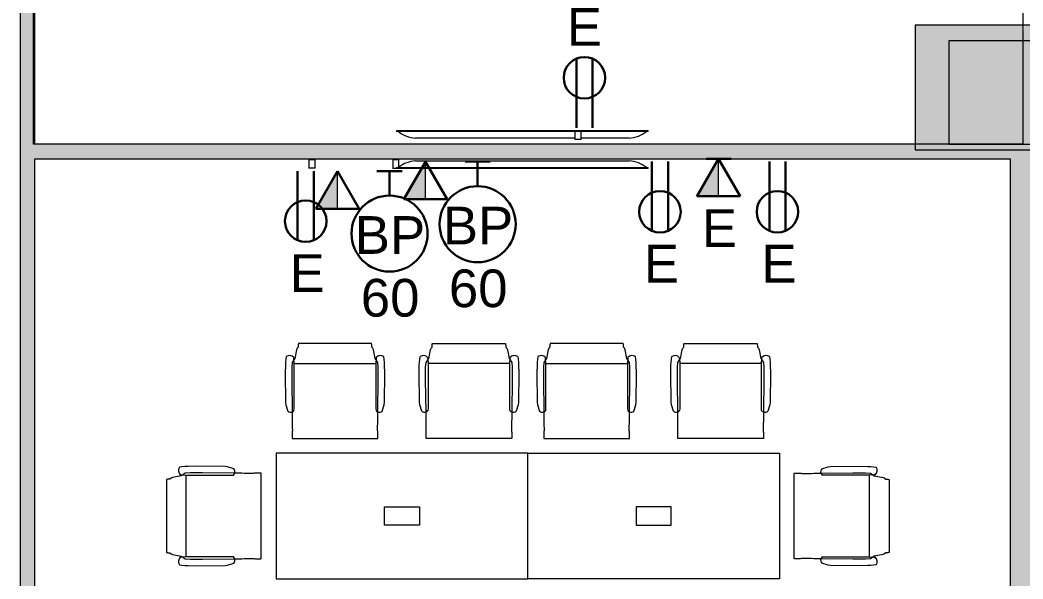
# Model space of a CAD drawing. Header units: inches. Extents: x 385 to 2249, y -1773 to -36.
# Drawn here: x 976.7 to 1215.8, y -1236.3 to -1102.9 of the extents above; entities that cross this region are included whole.
import ezdxf

# ---------------------------------------------------------------- set-up
doc = ezdxf.new("R2010")
doc.units = ezdxf.units.IN
doc.header["$MEASUREMENT"] = 0
for name, color, linetype, lineweight in [('A-ANNO-NOTE', 131, 'Continuous', 30), ('A-COLS', 52, 'Continuous', 13), ('A-DETL-THIN', 151, 'Continuous', 9), ('A-WALL', 113, 'Continuous', 13), ('A-WALL-PATT', 111, 'Continuous', 13), ('E-ELEC-FIXT', 91, 'Continuous', 9), ('I-FURN', 30, 'Continuous', 9), ('I-FURN-PNLS', 30, 'Continuous', 9), ('I-WALL', 2, 'Continuous', 13), ('Q-SPCQ', 91, 'Continuous', 13)]:
    doc.layers.add(name, color=color, linetype=linetype, lineweight=lineweight)
doc.styles.add('Swis721 Lt BT', font='swissl.ttf', dxfattribs={"height": 9})

# ---------------------------------------------------------------- blocks, each defined once
blk = doc.blocks.new('F - CONF TABLE _6 SQUARE-16 CHAIRS_ - F - CONF TABLE _6 SQUARE-16 CHAIRS_-5403623-Level 6 POWER _ SIGNAL')
at = {"layer": 'I-FURN'}
for p, q in [((-54.99, 55.06), (-55.14, 54.68)), ((-54.74, 55.32), (-54.99, 55.06)), ((-37.25, 56.16), (-54.68, 56.16)), ((-36.94, 55.06), (-37.2, 55.32)), ((-36.87, 54.92), (-36.94, 55.06)), ((-23.13, 54.92), (-23.06, 55.06)), ((-23.06, 55.06), (-22.8, 55.32)), ((-22.75, 56.16), (-5.32, 56.16)), ((-5.26, 55.32), (-5.01, 55.06)), ((-5.01, 55.06), (-4.86, 54.68)), ((5.01, 55.06), (4.86, 54.68)), ((5.26, 55.32), (5.01, 55.06)), ((22.75, 56.16), (5.32, 56.16)), ((23.06, 55.06), (22.8, 55.32)), ((23.13, 54.92), (23.06, 55.06)), ((36.87, 54.92), (36.94, 55.06)), ((36.94, 55.06), (37.2, 55.32)), ((37.25, 56.16), (54.68, 56.16)), ((54.74, 55.32), (54.99, 55.06)), ((54.99, 55.06), (55.14, 54.68)), ((-57.59, 53.06), (-57.7, 52.45)), ((-55.79, 52.61), (-55.81, 52.84)), ((-55.73, 51.45), (-55.79, 52.61)), ((-55.54, 52.61), (-55.77, 52.28)), ((-55.14, 54.68), (-55.54, 52.61)), ((-36.79, 54.68), (-36.87, 54.92)), ((-36.39, 52.61), (-36.79, 54.68)), ((-36.16, 52.28), (-36.39, 52.61)), ((-36.14, 52.61), (-36.21, 51.45)), ((-36.12, 52.84), (-36.14, 52.61)), ((-34.23, 52.45), (-34.34, 53.06)), ((-25.77, 52.45), (-25.66, 53.06)), ((-23.88, 52.84), (-23.86, 52.61)), ((-23.86, 52.61), (-23.79, 51.45)), ((-23.84, 52.28), (-23.61, 52.61)), ((-23.61, 52.61), (-23.21, 54.68)), ((-23.21, 54.68), (-23.13, 54.92)), ((-4.86, 54.68), (-4.46, 52.61)), ((-4.46, 52.61), (-4.23, 52.28)), ((-4.27, 51.45), (-4.21, 52.61)), ((-4.21, 52.61), (-4.19, 52.84)), ((-2.41, 53.06), (-2.3, 52.45)), ((2.41, 53.06), (2.3, 52.45)), ((4.21, 52.61), (4.19, 52.84)), ((4.27, 51.45), (4.21, 52.61)), ((4.46, 52.61), (4.23, 52.28)), ((4.86, 54.68), (4.46, 52.61)), ((23.21, 54.68), (23.13, 54.92)), ((23.61, 52.61), (23.21, 54.68)), ((23.84, 52.28), (23.61, 52.61)), ((23.86, 52.61), (23.79, 51.45)), ((23.88, 52.84), (23.86, 52.61)), ((25.77, 52.45), (25.66, 53.06)), ((34.23, 52.45), (34.34, 53.06)), ((36.12, 52.84), (36.14, 52.61)), ((36.14, 52.61), (36.21, 51.45)), ((36.16, 52.28), (36.39, 52.61)), ((36.39, 52.61), (36.79, 54.68)), ((36.79, 54.68), (36.87, 54.92)), ((55.14, 54.68), (55.54, 52.61)), ((55.54, 52.61), (55.77, 52.28)), ((55.73, 51.45), (55.79, 52.61)), ((55.79, 52.61), (55.81, 52.84)), ((57.59, 53.06), (57.7, 52.45)), ((-57.8, 51.03), (-57.85, 49.17)), ((-57.77, 51.68), (-57.8, 51.03)), ((-57.7, 52.45), (-57.77, 51.68)), ((-56.18, 51.68), (-56.28, 50.52)), ((-56.28, 50.52), (-56.28, 47.52)), ((-55.77, 52.28), (-56.18, 51.68)), ((-55.68, 48.77), (-55.73, 51.45)), ((-55.73, 51.45), (-36.21, 51.45)), ((-36.21, 51.45), (-36.25, 48.77)), ((-35.76, 51.68), (-36.16, 52.28)), ((-35.65, 50.52), (-35.76, 51.68)), ((-35.65, 47.52), (-35.65, 50.52)), ((-34.16, 51.68), (-34.23, 52.45)), ((-34.13, 51.03), (-34.16, 51.68)), ((-34.08, 49.17), (-34.13, 51.03)), ((-25.92, 49.17), (-25.87, 51.03)), ((-25.87, 51.03), (-25.84, 51.68)), ((-25.84, 51.68), (-25.77, 52.45)), ((-24.35, 50.52), (-24.24, 51.68)), ((-24.35, 47.52), (-24.35, 50.52)), ((-24.24, 51.68), (-23.84, 52.28)), ((-23.79, 51.45), (-23.75, 48.77)), ((-4.27, 51.45), (-23.79, 51.45)), ((-4.32, 48.77), (-4.27, 51.45)), ((-4.23, 52.28), (-3.82, 51.68)), ((-3.82, 51.68), (-3.72, 50.52)), ((-3.72, 50.52), (-3.72, 47.52)), ((-2.3, 52.45), (-2.23, 51.68)), ((-2.23, 51.68), (-2.2, 51.03)), ((-2.2, 51.03), (-2.15, 49.17)), ((2.2, 51.03), (2.15, 49.17)), ((2.23, 51.68), (2.2, 51.03)), ((2.3, 52.45), (2.23, 51.68)), ((3.82, 51.68), (3.72, 50.52)), ((3.72, 50.52), (3.72, 47.52)), ((4.23, 52.28), (3.82, 51.68)), ((4.32, 48.77), (4.27, 51.45)), ((4.27, 51.45), (23.79, 51.45)), ((23.79, 51.45), (23.75, 48.77)), ((24.24, 51.68), (23.84, 52.28)), ((24.35, 50.52), (24.24, 51.68)), ((24.35, 47.52), (24.35, 50.52)), ((25.84, 51.68), (25.77, 52.45)), ((25.87, 51.03), (25.84, 51.68)), ((25.92, 49.17), (25.87, 51.03)), ((34.08, 49.17), (34.13, 51.03)), ((34.13, 51.03), (34.16, 51.68)), ((34.16, 51.68), (34.23, 52.45)), ((35.65, 50.52), (35.76, 51.68)), ((35.65, 47.52), (35.65, 50.52)), ((35.76, 51.68), (36.16, 52.28)), ((36.21, 51.45), (36.25, 48.77)), ((55.73, 51.45), (36.21, 51.45)), ((55.68, 48.77), (55.73, 51.45)), ((55.77, 52.28), (56.18, 51.68)), ((56.18, 51.68), (56.28, 50.52)), ((56.28, 50.52), (56.28, 47.52)), ((57.7, 52.45), (57.77, 51.68)), ((57.77, 51.68), (57.8, 51.03)), ((57.8, 51.03), (57.85, 49.17)), ((-57.85, 49.17), (-57.75, 42.17)), ((-55.68, 40.68), (-55.68, 48.77)), ((-36.25, 48.77), (-36.25, 40.68)), ((-34.18, 42.17), (-34.08, 49.17)), ((-25.82, 42.17), (-25.92, 49.17)), ((-23.75, 48.77), (-23.75, 40.68)), ((-4.32, 40.68), (-4.32, 48.77)), ((-2.15, 49.17), (-2.25, 42.17)), ((2.15, 49.17), (2.25, 42.17)), ((4.32, 40.68), (4.32, 48.77)), ((23.75, 48.77), (23.75, 40.68)), ((25.82, 42.17), (25.92, 49.17)), ((34.18, 42.17), (34.08, 49.17)), ((36.25, 48.77), (36.25, 40.68)), ((55.68, 40.68), (55.68, 48.77)), ((57.85, 49.17), (57.75, 42.17)), ((-56.28, 47.52), (-56.17, 39.85)), ((-35.76, 39.85), (-35.65, 47.52)), ((-24.24, 39.85), (-24.35, 47.52)), ((-3.72, 47.52), (-3.83, 39.85)), ((3.72, 47.52), (3.83, 39.85)), ((24.24, 39.85), (24.35, 47.52)), ((35.76, 39.85), (35.65, 47.52)), ((56.28, 47.52), (56.17, 39.85)), ((-57.75, 42.17), (-57.69, 41.58)), ((-57.69, 41.58), (-57.2, 40.08)), ((-55.74, 40.18), (-55.68, 40.68)), ((-36.25, 40.68), (-36.19, 40.18)), ((-34.73, 40.08), (-34.24, 41.58)), ((-34.24, 41.58), (-34.18, 42.17)), ((-25.76, 41.58), (-25.82, 42.17)), ((-25.27, 40.08), (-25.76, 41.58)), ((-23.75, 40.68), (-23.81, 40.18)), ((-4.26, 40.18), (-4.32, 40.68)), ((-2.31, 41.58), (-2.8, 40.08)), ((-2.25, 42.17), (-2.31, 41.58)), ((2.25, 42.17), (2.31, 41.58)), ((2.31, 41.58), (2.8, 40.08)), ((4.26, 40.18), (4.32, 40.68)), ((23.75, 40.68), (23.81, 40.18)), ((25.27, 40.08), (25.76, 41.58)), ((25.76, 41.58), (25.82, 42.17)), ((34.24, 41.58), (34.18, 42.17)), ((34.73, 40.08), (34.24, 41.58)), ((36.25, 40.68), (36.19, 40.18)), ((55.74, 40.18), (55.68, 40.68)), ((57.69, 41.58), (57.2, 40.08)), ((57.75, 42.17), (57.69, 41.58)), ((-56.14, 33.53), (-35.8, 33.53)), ((-3.86, 33.53), (-24.2, 33.53)), ((3.86, 33.53), (24.2, 33.53)), ((56.14, 33.53), (35.8, 33.53)), ((-82.45, 26.77), (-83.06, 26.66)), ((-81.68, 26.84), (-82.45, 26.77)), ((-81.03, 26.87), (-81.68, 26.84)), ((-79.17, 26.92), (-81.03, 26.87)), ((-72.17, 26.82), (-79.17, 26.92)), ((-71.58, 26.76), (-72.17, 26.82)), ((-70.08, 26.27), (-71.58, 26.76)), ((70.08, 26.27), (71.58, 26.76)), ((71.58, 26.76), (72.17, 26.82)), ((72.17, 26.82), (79.17, 26.92)), ((79.17, 26.92), (81.03, 26.87)), ((81.03, 26.87), (81.68, 26.84)), ((81.68, 26.84), (82.45, 26.77)), ((82.45, 26.77), (83.06, 26.66)), ((-85.06, 24.06), (-85.32, 23.8)), ((-84.92, 24.13), (-85.06, 24.06)), ((-84.68, 24.21), (-84.92, 24.13)), ((-82.61, 24.61), (-84.68, 24.21)), ((-82.84, 24.88), (-82.61, 24.86)), ((-82.61, 24.86), (-81.45, 24.79)), ((-82.28, 24.84), (-82.61, 24.61)), ((-81.68, 25.24), (-82.28, 24.84)), ((-80.52, 25.35), (-81.68, 25.24)), ((-81.45, 24.79), (-78.77, 24.75)), ((-81.45, 5.27), (-81.45, 24.79)), ((-77.52, 25.35), (-80.52, 25.35)), ((-78.77, 24.75), (-70.68, 24.75)), ((-69.85, 25.24), (-77.52, 25.35)), ((-70.68, 24.75), (-70.18, 24.81)), ((-63.53, 4.86), (-63.53, 25.2)), ((63.53, 4.86), (63.53, 25.2)), ((69.85, 25.24), (77.52, 25.35)), ((70.68, 24.75), (70.18, 24.81)), ((78.77, 24.75), (70.68, 24.75)), ((77.52, 25.35), (80.52, 25.35)), ((81.45, 24.79), (78.77, 24.75)), ((80.52, 25.35), (81.68, 25.24)), ((82.61, 24.86), (81.45, 24.79)), ((81.45, 5.27), (81.45, 24.79)), ((81.68, 25.24), (82.28, 24.84)), ((82.28, 24.84), (82.61, 24.61)), ((82.84, 24.88), (82.61, 24.86)), ((82.61, 24.61), (84.68, 24.21)), ((84.68, 24.21), (84.92, 24.13)), ((84.92, 24.13), (85.06, 24.06)), ((85.06, 24.06), (85.32, 23.8)), ((-86.16, 23.75), (-86.16, 6.32)), ((86.16, 23.75), (86.16, 6.32)), ((-85.32, 6.26), (-85.06, 6.01)), ((-85.06, 6.01), (-84.68, 5.86)), ((-84.68, 5.86), (-82.61, 5.46)), ((-82.61, 5.21), (-82.84, 5.19)), ((-82.61, 5.46), (-82.28, 5.23)), ((-81.45, 5.27), (-82.61, 5.21)), ((-82.28, 5.23), (-81.68, 4.82)), ((-81.68, 4.82), (-80.52, 4.72)), ((-78.77, 5.32), (-81.45, 5.27)), ((-70.68, 5.32), (-78.77, 5.32)), ((-77.52, 4.72), (-69.85, 4.83)), ((-70.18, 5.26), (-70.68, 5.32)), ((77.52, 4.72), (69.85, 4.83)), ((70.18, 5.26), (70.68, 5.32)), ((70.68, 5.32), (78.77, 5.32)), ((78.77, 5.32), (81.45, 5.27)), ((81.68, 4.82), (80.52, 4.72)), ((81.45, 5.27), (82.61, 5.21)), ((82.28, 5.23), (81.68, 4.82)), ((82.61, 5.46), (82.28, 5.23)), ((84.68, 5.86), (82.61, 5.46)), ((82.61, 5.21), (82.84, 5.19)), ((85.06, 6.01), (84.68, 5.86)), ((85.32, 6.26), (85.06, 6.01)), ((-83.06, 3.41), (-82.45, 3.3)), ((-82.45, 3.3), (-81.68, 3.23)), ((-81.68, 3.23), (-81.03, 3.2)), ((-81.03, 3.2), (-79.17, 3.15)), ((-80.52, 4.72), (-77.52, 4.72)), ((-79.17, 3.15), (-72.17, 3.25)), ((-72.17, 3.25), (-71.58, 3.31)), ((-71.58, 3.31), (-70.08, 3.8)), ((71.58, 3.31), (70.08, 3.8)), ((72.17, 3.25), (71.58, 3.31)), ((79.17, 3.15), (72.17, 3.25)), ((80.52, 4.72), (77.52, 4.72)), ((81.03, 3.2), (79.17, 3.15)), ((81.68, 3.23), (81.03, 3.2)), ((82.45, 3.3), (81.68, 3.23)), ((83.06, 3.41), (82.45, 3.3))]:
    blk.add_line(p, q, dxfattribs=at)
for centre, radius, start, end in [((-56.82, 51.99), 1.32, 40.065, 125.935), ((-35.11, 51.99), 1.32, 54.065, 139.935), ((-24.89, 51.99), 1.32, 40.065, 125.935), ((-3.18, 51.99), 1.32, 54.065, 139.935), ((3.18, 51.99), 1.32, 40.065, 125.935), ((24.89, 51.99), 1.32, 54.065, 139.935), ((35.11, 51.99), 1.32, 40.065, 125.935), ((56.82, 51.99), 1.32, 54.065, 139.935), ((-56.48, 40.93), 1.12, 229.743, 286.0891), ((-56.4, 40.6), 0.781, 286.8466, 327.6782), ((-35.53, 40.6), 0.781, 212.3218, 253.1534), ((-35.45, 40.93), 1.12, 253.9109, 310.257), ((-24.55, 40.93), 1.12, 229.743, 286.0891), ((-24.47, 40.6), 0.781, 286.8466, 327.6782), ((-3.6, 40.6), 0.781, 212.3218, 253.1534), ((-3.52, 40.93), 1.12, 253.9109, 310.257), ((3.52, 40.93), 1.12, 229.743, 286.0891), ((3.6, 40.6), 0.781, 286.8466, 327.6782), ((24.47, 40.6), 0.781, 212.3218, 253.1534), ((24.55, 40.93), 1.12, 253.9109, 310.257), ((35.45, 40.93), 1.12, 229.743, 286.0891), ((35.53, 40.6), 0.781, 286.8466, 327.6782), ((56.4, 40.6), 0.781, 212.3218, 253.1534), ((56.48, 40.93), 1.12, 253.9109, 310.257), ((-81.99, 25.89), 1.32, 144.065, 229.935), ((81.99, 25.89), 1.32, 310.065, 35.935), ((-70.6, 25.47), 0.781, 302.3218, 343.1534), ((-70.93, 25.55), 1.12, 343.9109, 40.257), ((70.93, 25.55), 1.12, 139.743, 196.0891), ((70.6, 25.47), 0.781, 196.8466, 237.6782), ((-81.99, 4.18), 1.32, 130.065, 215.935), ((-70.6, 4.6), 0.781, 16.8466, 57.6782), ((-70.93, 4.52), 1.12, 319.743, 16.0891), ((70.93, 4.52), 1.12, 163.9109, 220.257), ((70.6, 4.6), 0.781, 122.3218, 163.1534), ((81.99, 4.18), 1.32, 324.065, 49.935)]:
    blk.add_arc(centre, radius, start, end, dxfattribs=at)
for points, knots in [([(-54.68, 56.16), (-54.68, 56.16), (-54.69, 56.14), (-54.7, 56.09), (-54.71, 56.03), (-54.71, 55.94), (-54.72, 55.84), (-54.73, 55.69), (-54.73, 55.51), (-54.74, 55.37), (-54.74, 55.32)], [0, 0, 0, 0, 0.111111, 0.222222, 0.333333, 0.444444, 0.555556, 0.666667, 0.888889, 1, 1, 1, 1]), ([(-37.2, 55.32), (-37.2, 55.51), (-37.21, 55.78), (-37.22, 56), (-37.23, 56.09), (-37.24, 56.14), (-37.25, 56.16), (-37.25, 56.16)], [0, 0, 0, 0, 0.444444, 0.666667, 0.777778, 0.888889, 1, 1, 1, 1]), ([(-22.8, 55.32), (-22.8, 55.37), (-22.8, 55.51), (-22.8, 55.69), (-22.79, 55.84), (-22.78, 55.94), (-22.78, 56.03), (-22.77, 56.09), (-22.76, 56.14), (-22.75, 56.16), (-22.75, 56.16)], [-1, -1, -1, -1, -0.888889, -0.666667, -0.555556, -0.444444, -0.333333, -0.222222, -0.111111, 0, 0, 0, 0]), ([(-5.32, 56.16), (-5.32, 56.16), (-5.31, 56.14), (-5.3, 56.09), (-5.29, 56), (-5.27, 55.78), (-5.27, 55.51), (-5.26, 55.32)], [-1, -1, -1, -1, -0.888889, -0.777778, -0.666667, -0.444444, 0, 0, 0, 0]), ([(5.32, 56.16), (5.32, 56.16), (5.31, 56.14), (5.3, 56.09), (5.29, 56.03), (5.29, 55.94), (5.28, 55.84), (5.27, 55.69), (5.27, 55.51), (5.26, 55.37), (5.26, 55.32)], [0, 0, 0, 0, 0.111111, 0.222222, 0.333333, 0.444444, 0.555556, 0.666667, 0.888889, 1, 1, 1, 1]), ([(22.8, 55.32), (22.8, 55.51), (22.79, 55.78), (22.78, 56), (22.77, 56.09), (22.76, 56.14), (22.75, 56.16), (22.75, 56.16)], [0, 0, 0, 0, 0.444444, 0.666667, 0.777778, 0.888889, 1, 1, 1, 1]), ([(37.2, 55.32), (37.2, 55.37), (37.2, 55.51), (37.2, 55.69), (37.21, 55.84), (37.22, 55.94), (37.22, 56.03), (37.23, 56.09), (37.24, 56.14), (37.25, 56.16), (37.25, 56.16)], [-1, -1, -1, -1, -0.888889, -0.666667, -0.555556, -0.444444, -0.333333, -0.222222, -0.111111, 0, 0, 0, 0]), ([(54.68, 56.16), (54.68, 56.16), (54.69, 56.14), (54.7, 56.09), (54.71, 56), (54.73, 55.78), (54.73, 55.51), (54.74, 55.32)], [-1, -1, -1, -1, -0.888889, -0.777778, -0.666667, -0.444444, 0, 0, 0, 0]), ([(-56.18, 34.47), (-56.18, 34.39), (-56.18, 34.23), (-56.18, 33.9), (-56.16, 33.6), (-56.14, 33.53), (-56.14, 33.53)], [0, 0, 0, 0, 0.181818, 0.363636, 0.727273, 1, 1, 1, 1]), ([(-35.8, 33.53), (-35.79, 33.53), (-35.79, 33.53), (-35.78, 33.56), (-35.77, 33.62), (-35.77, 33.69), (-35.76, 33.77), (-35.75, 33.91), (-35.75, 34.14), (-35.75, 34.35), (-35.75, 34.47)], [0, 0, 0, 0, 0.090909, 0.181818, 0.272727, 0.363636, 0.454545, 0.545455, 0.727273, 1, 1, 1, 1]), ([(-24.2, 33.53), (-24.21, 33.53), (-24.23, 33.6), (-24.25, 33.9), (-24.25, 34.23), (-24.25, 34.39), (-24.25, 34.47)], [-1, -1, -1, -1, -0.727273, -0.363636, -0.181818, 0, 0, 0, 0]), ([(-3.82, 34.47), (-3.82, 34.35), (-3.82, 34.14), (-3.82, 33.91), (-3.83, 33.77), (-3.83, 33.69), (-3.84, 33.62), (-3.85, 33.56), (-3.86, 33.53), (-3.86, 33.53), (-3.86, 33.53)], [-1, -1, -1, -1, -0.727273, -0.545455, -0.454545, -0.363636, -0.272727, -0.181818, -0.090909, 0, 0, 0, 0]), ([(3.82, 34.47), (3.82, 34.39), (3.82, 34.23), (3.82, 33.9), (3.84, 33.6), (3.86, 33.53), (3.86, 33.53)], [0, 0, 0, 0, 0.181818, 0.363636, 0.727273, 1, 1, 1, 1]), ([(24.2, 33.53), (24.21, 33.53), (24.21, 33.53), (24.22, 33.56), (24.23, 33.62), (24.23, 33.69), (24.24, 33.77), (24.25, 33.91), (24.25, 34.14), (24.25, 34.35), (24.25, 34.47)], [0, 0, 0, 0, 0.090909, 0.181818, 0.272727, 0.363636, 0.454545, 0.545455, 0.727273, 1, 1, 1, 1]), ([(35.8, 33.53), (35.79, 33.53), (35.77, 33.6), (35.75, 33.9), (35.75, 34.23), (35.75, 34.39), (35.75, 34.47)], [-1, -1, -1, -1, -0.727273, -0.363636, -0.181818, 0, 0, 0, 0]), ([(56.18, 34.47), (56.18, 34.35), (56.18, 34.14), (56.18, 33.91), (56.17, 33.77), (56.17, 33.69), (56.16, 33.62), (56.15, 33.56), (56.14, 33.53), (56.14, 33.53), (56.14, 33.53)], [-1, -1, -1, -1, -0.727273, -0.545455, -0.454545, -0.363636, -0.272727, -0.181818, -0.090909, 0, 0, 0, 0]), ([(-63.53, 25.2), (-63.53, 25.21), (-63.53, 25.21), (-63.56, 25.22), (-63.62, 25.23), (-63.69, 25.23), (-63.77, 25.24), (-63.91, 25.25), (-64.14, 25.25), (-64.35, 25.25), (-64.47, 25.25)], [0, 0, 0, 0, 0.090909, 0.181818, 0.272727, 0.363636, 0.454545, 0.545455, 0.727273, 1, 1, 1, 1]), ([(63.53, 25.2), (63.53, 25.21), (63.6, 25.23), (63.9, 25.25), (64.23, 25.25), (64.39, 25.25), (64.47, 25.25)], [-1, -1, -1, -1, -0.727273, -0.363636, -0.181818, 0, 0, 0, 0]), ([(-85.32, 23.8), (-85.51, 23.8), (-85.78, 23.79), (-86, 23.78), (-86.09, 23.77), (-86.14, 23.76), (-86.16, 23.75), (-86.16, 23.75)], [0, 0, 0, 0, 0.444444, 0.666667, 0.777778, 0.888889, 1, 1, 1, 1]), ([(85.32, 23.8), (85.37, 23.8), (85.51, 23.8), (85.69, 23.8), (85.84, 23.79), (85.94, 23.78), (86.03, 23.78), (86.09, 23.77), (86.14, 23.76), (86.16, 23.75), (86.16, 23.75)], [-1, -1, -1, -1, -0.888889, -0.666667, -0.555556, -0.444444, -0.333333, -0.222222, -0.111111, 0, 0, 0, 0]), ([(-86.16, 6.32), (-86.16, 6.32), (-86.14, 6.31), (-86.09, 6.3), (-86.03, 6.29), (-85.94, 6.29), (-85.84, 6.28), (-85.69, 6.27), (-85.51, 6.27), (-85.37, 6.26), (-85.32, 6.26)], [0, 0, 0, 0, 0.111111, 0.222222, 0.333333, 0.444444, 0.555556, 0.666667, 0.888889, 1, 1, 1, 1]), ([(-64.47, 4.82), (-64.39, 4.82), (-64.23, 4.82), (-63.9, 4.82), (-63.6, 4.84), (-63.53, 4.86), (-63.53, 4.86)], [0, 0, 0, 0, 0.181818, 0.363636, 0.727273, 1, 1, 1, 1]), ([(64.47, 4.82), (64.35, 4.82), (64.14, 4.82), (63.91, 4.82), (63.77, 4.83), (63.69, 4.83), (63.62, 4.84), (63.56, 4.85), (63.53, 4.86), (63.53, 4.86), (63.53, 4.86)], [-1, -1, -1, -1, -0.727273, -0.545455, -0.454545, -0.363636, -0.272727, -0.181818, -0.090909, 0, 0, 0, 0]), ([(86.16, 6.32), (86.16, 6.32), (86.14, 6.31), (86.09, 6.3), (86, 6.29), (85.78, 6.27), (85.51, 6.27), (85.32, 6.26)], [-1, -1, -1, -1, -0.888889, -0.777778, -0.666667, -0.444444, 0, 0, 0, 0])]:
    blk.add_open_spline(points, degree=3, knots=knots, dxfattribs=at)
for points in [[(-56.17, 39.85), (-56.16, 39.12), (-56.15, 37.66), (-56.14, 36.18), (-56.13, 35.44)], [(-35.8, 35.44), (-35.8, 36.18), (-35.79, 37.66), (-35.77, 39.12), (-35.76, 39.85)], [(-24.2, 35.44), (-24.2, 36.18), (-24.21, 37.66), (-24.23, 39.12), (-24.24, 39.85)], [(-3.83, 39.85), (-3.84, 39.12), (-3.85, 37.66), (-3.86, 36.18), (-3.87, 35.44)], [(3.83, 39.85), (3.84, 39.12), (3.85, 37.66), (3.86, 36.18), (3.87, 35.44)], [(24.2, 35.44), (24.2, 36.18), (24.21, 37.66), (24.23, 39.12), (24.24, 39.85)], [(35.8, 35.44), (35.8, 36.18), (35.79, 37.66), (35.77, 39.12), (35.76, 39.85)], [(56.17, 39.85), (56.16, 39.12), (56.15, 37.66), (56.14, 36.18), (56.13, 35.44)], [(-56.13, 35.44), (-56.14, 35.28), (-56.16, 34.96), (-56.17, 34.63), (-56.18, 34.47)], [(-35.75, 34.47), (-35.76, 34.63), (-35.77, 34.96), (-35.79, 35.28), (-35.8, 35.44)], [(-24.25, 34.47), (-24.24, 34.63), (-24.23, 34.96), (-24.21, 35.28), (-24.2, 35.44)], [(-3.87, 35.44), (-3.86, 35.28), (-3.84, 34.96), (-3.83, 34.63), (-3.82, 34.47)], [(3.87, 35.44), (3.86, 35.28), (3.84, 34.96), (3.83, 34.63), (3.82, 34.47)], [(24.25, 34.47), (24.24, 34.63), (24.23, 34.96), (24.21, 35.28), (24.2, 35.44)], [(35.75, 34.47), (35.76, 34.63), (35.77, 34.96), (35.79, 35.28), (35.8, 35.44)], [(56.13, 35.44), (56.14, 35.28), (56.16, 34.96), (56.17, 34.63), (56.18, 34.47)], [(-65.44, 25.2), (-66.18, 25.2), (-67.66, 25.21), (-69.12, 25.23), (-69.85, 25.24)], [(-64.47, 25.25), (-64.63, 25.24), (-64.96, 25.23), (-65.28, 25.21), (-65.44, 25.2)], [(64.47, 25.25), (64.63, 25.24), (64.96, 25.23), (65.28, 25.21), (65.44, 25.2)], [(65.44, 25.2), (66.18, 25.2), (67.66, 25.21), (69.12, 25.23), (69.85, 25.24)], [(-69.85, 4.83), (-69.12, 4.84), (-67.66, 4.85), (-66.18, 4.86), (-65.44, 4.87)], [(-65.44, 4.87), (-65.28, 4.86), (-64.96, 4.84), (-64.63, 4.83), (-64.47, 4.82)], [(65.44, 4.87), (65.28, 4.86), (64.96, 4.84), (64.63, 4.83), (64.47, 4.82)], [(69.85, 4.83), (69.12, 4.84), (67.66, 4.85), (66.18, 4.86), (65.44, 4.87)]]:
    blk.add_open_spline(points, degree=3, dxfattribs=at)
at = {"layer": 'I-FURN-PNLS'}
for p, q in [((0, 30), (-60, 30)), ((-60, 30), (-60, 0)), ((0, 0), (0, 30)), ((0, 30), (60, 30)), ((0, 0), (0, 30)), ((60, 30), (60, 0)), ((-34.16, 12.81), (-34.16, 17.19)), ((-34.16, 17.19), (-25.84, 17.19)), ((-25.84, 17.19), (-25.84, 12.81)), ((25.84, 17.19), (25.84, 12.81)), ((34.16, 17.19), (25.84, 17.19)), ((34.16, 12.81), (34.16, 17.19)), ((-25.84, 12.81), (-34.16, 12.81)), ((25.84, 12.81), (34.16, 12.81)), ((-60, 0), (0, 0)), ((60, 0), (0, 0))]:
    blk.add_line(p, q, dxfattribs=at)
blk = doc.blocks.new('A-Flat_Screen_TV - OLED 65B6P 65_-4747238-Level 6 POWER _ SIGNAL')
at = {"layer": 'Q-SPCQ', "lineweight": 9}
for p, q in [((-30, 0.19), (30, 0.19)), ((-30, 0.19), (-30, 0)), ((30, 0), (-30, 0)), ((-29.94, 0), (-29.94, -0.06)), ((-25.5, 1.81), (-14.05, 1.81)), ((-12.55, 1.81), (25.5, 1.81)), ((29.94, -0.06), (29.94, 0)), ((30, 0), (30, 0.19)), ((29.94, -0.06), (-29.94, -0.06))]:
    blk.add_line(p, q, dxfattribs=at)
for centre, start, end in [((-24.9, -5.58), 94.6372, 128.9656), ((24.9, -5.58), 51.0344, 85.3628)]:
    blk.add_arc(centre, 7.41, start, end, dxfattribs=at)
blk = doc.blocks.new('A-Flat_Screen_TV - OLED 65B6P 65_-V24-Level 6 POWER _ SIGNAL')
at = {"layer": 'Q-SPCQ', "lineweight": 9}
for p, q in [((-30, 0.19), (30, 0.19)), ((-30, 0.19), (-30, 0)), ((30, 0), (-30, 0)), ((-29.94, 0), (-29.94, -0.06)), ((-25.5, 1.81), (25.5, 1.81)), ((29.94, -0.06), (29.94, 0)), ((30, 0), (30, 0.19)), ((29.94, -0.06), (-29.94, -0.06))]:
    blk.add_line(p, q, dxfattribs=at)
for centre, start, end in [((-24.9, -5.58), 94.6372, 127.5946), ((24.9, -5.58), 51.0344, 85.3628)]:
    blk.add_arc(centre, 7.41, start, end, dxfattribs=at)
blk = doc.blocks.new('column 2 - column 2-5690221-Level 6 POWER _ SIGNAL')
at = {"layer": 'A-COLS', "lineweight": 9}
blk.add_hatch(color=7, dxfattribs=at).paths.add_polyline_path([(1190.11, -1133.84), (1219.02, -1133.84), (1222.77, -1132.53), (1222.77, -1133.84), (1225.11, -1133.84), (1225.11, -1104.09), (1216.18, -1104.09), (1215.81, -1107.84), (1215.81, -1104.09), (1190.11, -1104.09), (1190.11, -1132.53)], flags=0)
at = {"layer": 'A-COLS', "color": 8, "lineweight": 20}
for p, q in [((1225.11, -1104.09), (1190.11, -1104.09)), ((1190.11, -1104.09), (1190.11, -1133.84)), ((1225.11, -1133.84), (1225.11, -1104.09)), ((1190.11, -1133.84), (1225.11, -1133.84))]:
    blk.add_line(p, q, dxfattribs=at)
blk = doc.blocks.new('PS - Power Device _Wall Base_ - Duplex-V145-Level 6 POWER _ SIGNAL')
at = {"layer": 'E-ELEC-FIXT'}
for p, q in [((1109.02, -1129.46), (1109.02, -1131.4)), ((1110.52, -1131.4), (1110.52, -1129.46)), ((1110.52, -1131.4), (1109.02, -1131.4))]:
    blk.add_line(p, q, dxfattribs=at)
blk = doc.blocks.new('PS - Power Device _Wall Base_ - Duplex-V146-Level 6 POWER _ SIGNAL')
at = {"layer": 'E-ELEC-FIXT'}
for p, q in [((964.25, -1747.06), (962.75, -1748.56)), ((964.25, -1747.06), (965.31, -1748.12)), ((963.81, -1749.62), (962.75, -1748.56)), ((963.81, -1749.62), (965.31, -1748.12))]:
    blk.add_line(p, q, dxfattribs=at)
blk = doc.blocks.new('PS - Power Device _Wall Base_ - Base Plate-6037617-Level 6 POWER _ SIGNAL')
at = {"layer": 'E-ELEC-FIXT'}
for p, q in [((1065.56, -1136.15), (1067.06, -1136.15)), ((1065.56, -1136.15), (1065.56, -1138.28)), ((1067.06, -1138.09), (1067.06, -1136.15)), ((1066.47, -1138.28), (1065.56, -1138.28))]:
    blk.add_line(p, q, dxfattribs=at)

msp = doc.modelspace()

# ---------------------------------------------------------------- hatches: boundary and pattern name
at = {"layer": 'A-ANNO-NOTE', "lineweight": 9}
for points in [[(1073.4, -1145.67), (1073.4, -1136.73), (1068.24, -1145.67)], [(1143.23, -1144.89), (1143.23, -1135.96), (1138.08, -1144.89)], [(1052.4, -1147.92), (1052.4, -1138.98), (1047.24, -1147.92)]]:
    msp.add_hatch(color=256, dxfattribs=at).paths.add_polyline_path(points, flags=0)
at = {"layer": 'A-WALL-PATT', "lineweight": 9}
h = msp.add_hatch(color=7, dxfattribs=at)
h.paths.add_polyline_path([(976.72, -1394.76), (980.22, -1394.76), (980.22, -1393.51), (976.72, -1393.51)], flags=0)
h.paths.add_polyline_path([(976.72, -1353.51), (980.22, -1353.51), (980.22, -1096.9), (976.72, -1096.9), (976.72, -1328.77)], flags=0)
for points in [[(1190.11, -1136.03), (1212.77, -1136.03), (1212.77, -1133.84), (1190.11, -1133.84), (1190.11, -1132.53), (980.22, -1132.53), (980.22, -1136.03), (1166.6, -1136.03)], [(1212.77, -1514.89), (1222.77, -1514.89), (1222.77, -1132.53), (1219.02, -1133.84), (1212.77, -1133.84), (1212.77, -1495.22)]]:
    msp.add_hatch(color=7, dxfattribs=at).paths.add_polyline_path(points, flags=0)

# ---------------------------------------------------------------- linework, layer by layer
at = {"layer": 'A-ANNO-NOTE'}
for p, q in [((1109.35, -1128.62), (1109.35, -1112.1)), ((1109.35, -1128.62), (1109.35, -1112.1)), ((1113.18, -1128.62), (1113.18, -1112.1)), ((1073.4, -1136.73), (1068.24, -1145.67)), ((1073.4, -1136.73), (1078.56, -1145.67)), ((1082.81, -1136.68), (1088.81, -1136.68)), ((1085.81, -1136.68), (1085.81, -1142.54)), ((1127.36, -1136.68), (1127.36, -1153.21)), ((1131.2, -1136.68), (1131.2, -1153.21)), ((1131.2, -1136.68), (1131.2, -1153.21)), ((1143.23, -1135.96), (1138.08, -1144.89)), ((1143.27, -1136.03), (1138.12, -1144.96)), ((1140.27, -1136.03), (1146.27, -1136.03)), ((1143.23, -1135.96), (1148.39, -1144.89)), ((1143.27, -1136.03), (1148.43, -1144.96)), ((1155.36, -1136.68), (1155.36, -1153.21)), ((1159.2, -1136.68), (1159.2, -1153.21)), ((1159.2, -1136.68), (1159.2, -1153.21)), ((1042.9, -1138.93), (1042.9, -1155.46)), ((1046.73, -1138.93), (1046.73, -1155.46)), ((1046.73, -1138.93), (1046.73, -1155.46)), ((1052.4, -1138.98), (1047.24, -1147.92)), ((1052.4, -1138.98), (1057.56, -1147.92)), ((1061.81, -1138.93), (1067.81, -1138.93)), ((1064.81, -1138.93), (1064.81, -1144.79)), ((1148.39, -1144.89), (1138.08, -1144.89)), ((1148.43, -1144.96), (1138.12, -1144.96)), ((1078.56, -1145.67), (1068.24, -1145.67)), ((1057.56, -1147.92), (1047.24, -1147.92))]:
    msp.add_line(p, q, dxfattribs=at)
at = {"layer": 'A-ANNO-NOTE', "lineweight": 9}
for p, q in [((1073.4, -1136.73), (1068.24, -1145.67)), ((1073.4, -1145.67), (1073.4, -1136.73)), ((1143.23, -1135.96), (1138.08, -1144.89)), ((1143.23, -1144.89), (1143.23, -1135.96)), ((1052.4, -1138.98), (1047.24, -1147.92)), ((1052.4, -1147.92), (1052.4, -1138.98)), ((1138.08, -1144.89), (1143.23, -1144.89)), ((1068.24, -1145.67), (1073.4, -1145.67)), ((1047.24, -1147.92), (1052.4, -1147.92))]:
    msp.add_line(p, q, dxfattribs=at)
at = {"layer": 'A-ANNO-NOTE'}
for centre, radius in [((1111.27, -1116.66), 4.95), ((1085.81, -1151.61), 9.07), ((1064.81, -1153.86), 9.07), ((1129.28, -1148.64), 4.95), ((1157.28, -1148.64), 4.95), ((1044.82, -1150.89), 4.95)]:
    msp.add_circle(centre, radius, dxfattribs=at)
at = {"layer": 'A-DETL-THIN'}
for p, q in [((979.95, -1132.53), (979.95, -936.89)), ((1215.81, -936.89), (1215.81, -1132.53)), ((1215.81, -1132.53), (979.95, -1132.53))]:
    msp.add_line(p, q, dxfattribs=at)
at = {"layer": 'A-WALL', "color": 8, "lineweight": 20}
for p, q in [((1215.81, -936.89), (1215.81, -1107.84)), ((1215.81, -1107.84), (1198.11, -1107.84)), ((1198.11, -1107.84), (1198.11, -1132.53)), ((1212.77, -1136.03), (1212.77, -1394.7))]:
    msp.add_line(p, q, dxfattribs=at)
at = {"layer": 'A-WALL', "lineweight": 9}
for p, q in [((1222.81, -1107.84), (1215.81, -1107.84)), ((1198.11, -1132.53), (1212.77, -1132.53)), ((1212.77, -1132.53), (1222.77, -1132.53))]:
    msp.add_line(p, q, dxfattribs=at)
at = {"layer": 'I-WALL', "color": 8, "lineweight": 20}
for p, q in [((976.72, -1096.9), (976.72, -1353.51)), ((980.22, -1132.53), (980.22, -1096.9)), ((1198.11, -1132.53), (980.22, -1132.53)), ((980.22, -1353.51), (980.22, -1136.03)), ((980.22, -1136.03), (1212.77, -1136.03))]:
    msp.add_line(p, q, dxfattribs=at)

# ---------------------------------------------------------------- block references
at = {"layer": 'A-COLS', "lineweight": 9}
msp.add_blockref('column 2 - column 2-5690221-Level 6 POWER _ SIGNAL', (0, 0), dxfattribs=at)
at = {"layer": 'E-ELEC-FIXT'}
for name in ['PS - Power Device _Wall Base_ - Duplex-V145-Level 6 POWER _ SIGNAL', 'PS - Power Device _Wall Base_ - Base Plate-6037617-Level 6 POWER _ SIGNAL']:
    msp.add_blockref(name, (0, 0), dxfattribs=at)
at = {"layer": 'E-ELEC-FIXT', "rotation": 225.0000000000001}
msp.add_blockref('PS - Power Device _Wall Base_ - Duplex-V146-Level 6 POWER _ SIGNAL', (2964.24, -1691.8), dxfattribs=at)
at = {"layer": 'I-FURN'}
msp.add_blockref('F - CONF TABLE _6 SQUARE-16 CHAIRS_ - F - CONF TABLE _6 SQUARE-16 CHAIRS_-5403623-Level 6 POWER _ SIGNAL', (1097.77, -1236.28), dxfattribs=at)
at = {"layer": 'Q-SPCQ', "lineweight": 9, "rotation": 180}
msp.add_blockref('A-Flat_Screen_TV - OLED 65B6P 65_-4747238-Level 6 POWER _ SIGNAL', (1096.47, -1129.28), dxfattribs=at)
at = {"layer": 'Q-SPCQ', "lineweight": 9}
msp.add_blockref('A-Flat_Screen_TV - OLED 65B6P 65_-V24-Level 6 POWER _ SIGNAL', (1096.47, -1138.28), dxfattribs=at)

# ---------------------------------------------------------------- texts
at = {"layer": 'A-ANNO-NOTE', "lineweight": 9, "char_height": 9, "attachment_point": 1, "style": 'Swis721 Lt BT'}
for s, insert, width in [('E', (1107.08, -1100.04), 9.393), ('BP', (1077.52, -1147.44), 19.392), ('BP', (1056.52, -1149.69), 19.392), ('E', (1139.27, -1148.05), 9.393), ('E', (1125.45, -1156.53), 9.393), ('E', (1153.45, -1156.53), 9.393), ('E', (1040.98, -1158.78), 9.393), ('60', (1078.96, -1162.42), 16.362), ('60', (1057.96, -1164.67), 16.362)]:
    msp.add_mtext(s, dxfattribs=dict(at, insert=insert, width=width))

doc.saveas('drawing.dxf')
